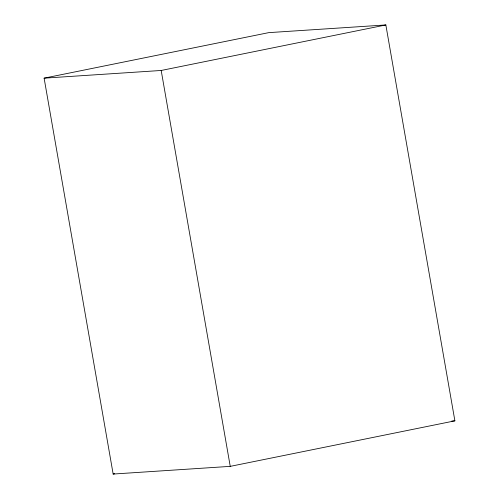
<?xml version="1.0" encoding="UTF-8"?>
<svg xmlns="http://www.w3.org/2000/svg" width="499" height="499" viewBox="0 0 499 499"><rect width="100%" height="100%" fill="white"/><g stroke="black" fill="none" stroke-linecap="round" stroke-linejoin="round"><path stroke-width="0.75" d="M44.112 78.162L268.761 32.635L385.846 24.95L454.888 420.838L230.239 466.365L113.154 474.05L44.112 78.162L161.189 70.471L385.846 24.95M113.154 474.05L114.683 473.738M451.788 421.044L454.888 420.838M161.189 70.471L230.239 466.365"/></g></svg>
